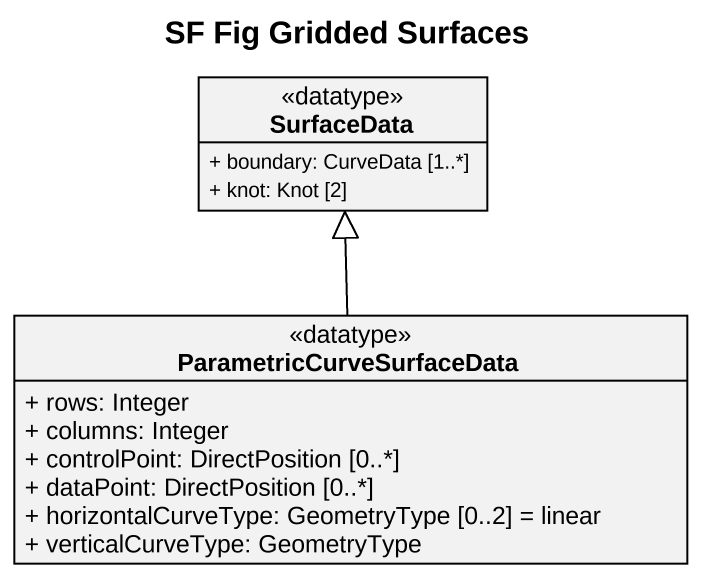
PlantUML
@startuml
title SF Fig Gridded Surfaces
hide circle
hide empty members
skinparam classAttributeIconSize 0
class SurfaceData <<datatype>> {
  + boundary: CurveData [1..*]
  + knot: Knot [2]
}
class ParametricCurveSurfaceData <<datatype>> {
  + rows: Integer
  + columns: Integer
  + controlPoint: DirectPosition [0..*]
  + dataPoint: DirectPosition [0..*]
  + horizontalCurveType: GeometryType [0..2] = linear
  + verticalCurveType: GeometryType
}
ParametricCurveSurfaceData -up-|> SurfaceData
@enduml
